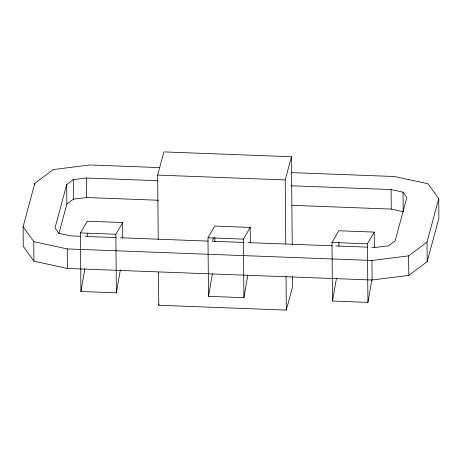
<?xml version="1.0" encoding="UTF-8"?>
<svg xmlns="http://www.w3.org/2000/svg" width="462" height="462" viewBox="0 0 462 462"><rect width="100%" height="100%" fill="white"/><g stroke="black" fill="none" stroke-linecap="round" stroke-linejoin="round"><path stroke-width="0.69" d="M120.374 269.773L116.36 292.839L80.931 291.493L84.939 268.428M247.805 275.317L243.919 297.678L208.489 296.333L212.376 273.972M371.818 280.024L367.931 302.385L332.501 301.039L336.388 278.678M291.591 172.615L394.6 176.524L428.078 183.795L438.733 198.695L438.9 218.22L427.194 261.602L408.795 275.398L372.112 280.007L67.4 268.445L33.922 261.169L23.267 246.275L23.1 226.75L34.806 183.362L53.205 169.571L89.888 164.957L159.76 167.608M157.681 180.706L86.365 178.003L73.267 179.649L66.695 184.575L54.99 227.957L58.795 233.281L70.75 235.874L80.815 236.261M58.87 233.708L66.863 204.1L66.695 184.575M158.212 239.813L157.663 175.086L163.918 151.9L291.476 156.745L292.221 244.479M292.498 276.842L292.585 286.914L286.325 310.1L158.772 305.255L159.136 303.892M213.38 237.913L212.48 241.256L243.659 242.44M285.764 243.936L285.221 179.926L291.476 156.745M427.194 261.602L427.027 242.076L438.733 198.695M80.931 291.493L80.434 232.917L87.214 221.211L122.644 222.557L122.776 238.121M116.36 292.839L115.864 234.263L122.644 222.557M208.489 296.333L207.987 237.757L214.772 226.051L250.202 227.396L250.335 242.96M243.919 297.678L243.422 239.102L250.202 227.396M332.501 301.039L331.999 242.463L338.785 230.757L374.214 232.103L374.347 247.667M367.931 302.385L367.434 243.809L374.214 232.103M66.863 204.1L73.435 199.174L86.533 197.528L158.57 200.26M23.1 226.75L33.761 241.643L67.233 248.92L371.95 260.481L408.627 255.873L427.027 242.076M157.663 175.086L285.221 179.926M290.95 185.764L391.083 189.564L403.037 192.163L406.843 197.482L395.137 240.869L388.565 245.796L375.467 247.441L371.864 247.303M291.84 205.319L391.25 209.09L403.205 211.688L403.037 192.163M80.434 232.917L115.864 234.263M207.987 237.757L243.422 239.102M331.999 242.463L367.434 243.809M85.129 236.423L116.043 237.595M120.357 237.757L208.16 241.095M247.909 242.602L332.23 245.801M335.834 245.94L367.538 247.141M408.627 255.873L408.795 275.398M391.083 189.564L391.25 209.09M371.95 260.481L372.112 280.007M338.877 242.076L338.917 246.321M286.042 276.299L286.325 310.1M214.865 237.445L214.905 241.626M158.489 272.176L158.772 305.255M87.318 233.241L87.347 236.775M86.365 178.003L86.533 197.528M73.267 179.649L73.435 199.174M67.233 248.92L67.4 268.445M34.806 183.362L34.817 184.76M33.761 241.643L33.922 261.169"/></g></svg>
